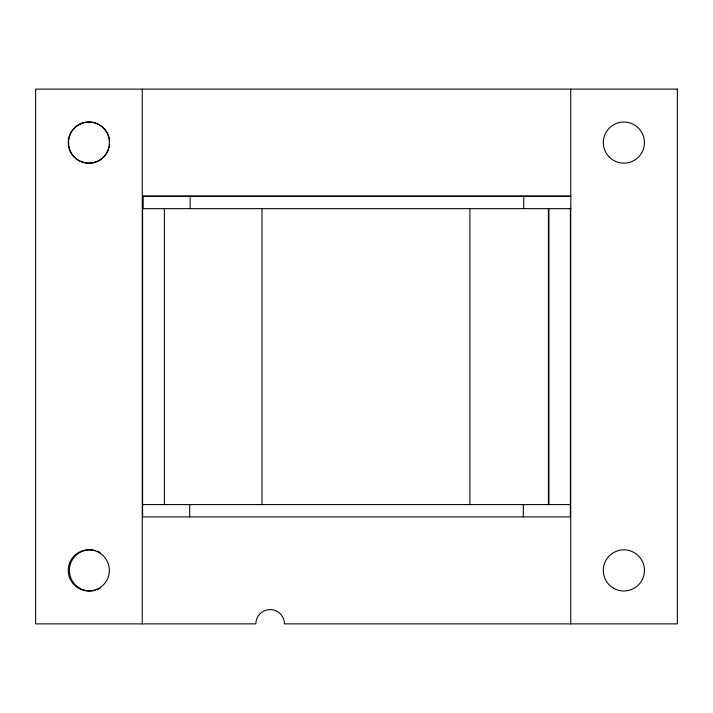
<?xml version="1.0" encoding="UTF-8"?>
<svg xmlns="http://www.w3.org/2000/svg" width="713" height="713" viewBox="0 0 713 713"><rect width="100%" height="100%" fill="white"/><g stroke="black" fill="none" stroke-linecap="round" stroke-linejoin="round"><path stroke-width="1.07" d="M570.4 196.075L142.6 196.075L142.6 516.925L570.4 516.925L570.4 208.33M142.6 504.581L570.4 504.581M570.739 89.125L570.739 196.075M570.739 208.33L570.739 623.875M548.921 208.651L548.921 504.581M548.404 208.651L548.404 504.581M523.752 196.316L523.752 208.651M523.315 504.581L523.315 516.925M469.903 208.651L469.903 504.581M262.01 208.651L262.01 504.581M190.121 196.316L190.121 208.651M189.685 504.581L189.685 516.925M164.391 208.651L164.391 504.581M142.261 89.125L142.261 623.875M100.23 588.216A20.57 20.57 0 0 1 97.316 589.606M95.275 590.266A20.57 20.57 0 0 1 69.384 570.4A20.57 20.57 0 0 1 95.275 550.534M97.316 551.194A20.57 20.57 0 0 1 100.23 552.584M109.579 144.748A20.57 20.57 0 0 1 108.991 147.921M108.688 148.946A20.57 20.57 0 0 1 106.941 152.885M106.38 153.794A20.57 20.57 0 0 1 75.631 158.126A20.57 20.57 0 0 1 75.631 127.074A20.57 20.57 0 0 1 106.38 131.406M106.941 132.315A20.57 20.57 0 0 1 108.688 136.254M108.991 137.279A20.57 20.57 0 0 1 109.579 140.452M677.35 89.125L35.65 89.125L35.65 623.875L255.869 623.875A14.296 14.296 0 0 1 270.165 609.579A14.296 14.296 0 0 1 284.46 623.875L677.35 623.875L677.35 89.125M570.837 196.316L143.037 196.316L143.037 208.651L570.837 208.651L570.837 196.316M78.51 588.216A20.57 20.57 0 0 0 109.356 570.4A20.57 20.57 0 0 0 78.51 552.584A20.57 20.57 0 0 0 78.51 588.216M74.25 157.145A20.57 20.57 0 0 0 108.661 147.921A20.57 20.57 0 0 0 83.466 122.734A20.57 20.57 0 0 0 74.25 157.145M613.59 588.216A20.57 20.57 0 0 0 644.445 570.4A20.57 20.57 0 0 0 613.59 552.584A20.57 20.57 0 0 0 613.59 588.216M609.33 157.145A20.57 20.57 0 0 0 643.741 147.921A20.57 20.57 0 0 0 618.554 122.734A20.57 20.57 0 0 0 609.33 157.145"/></g></svg>
